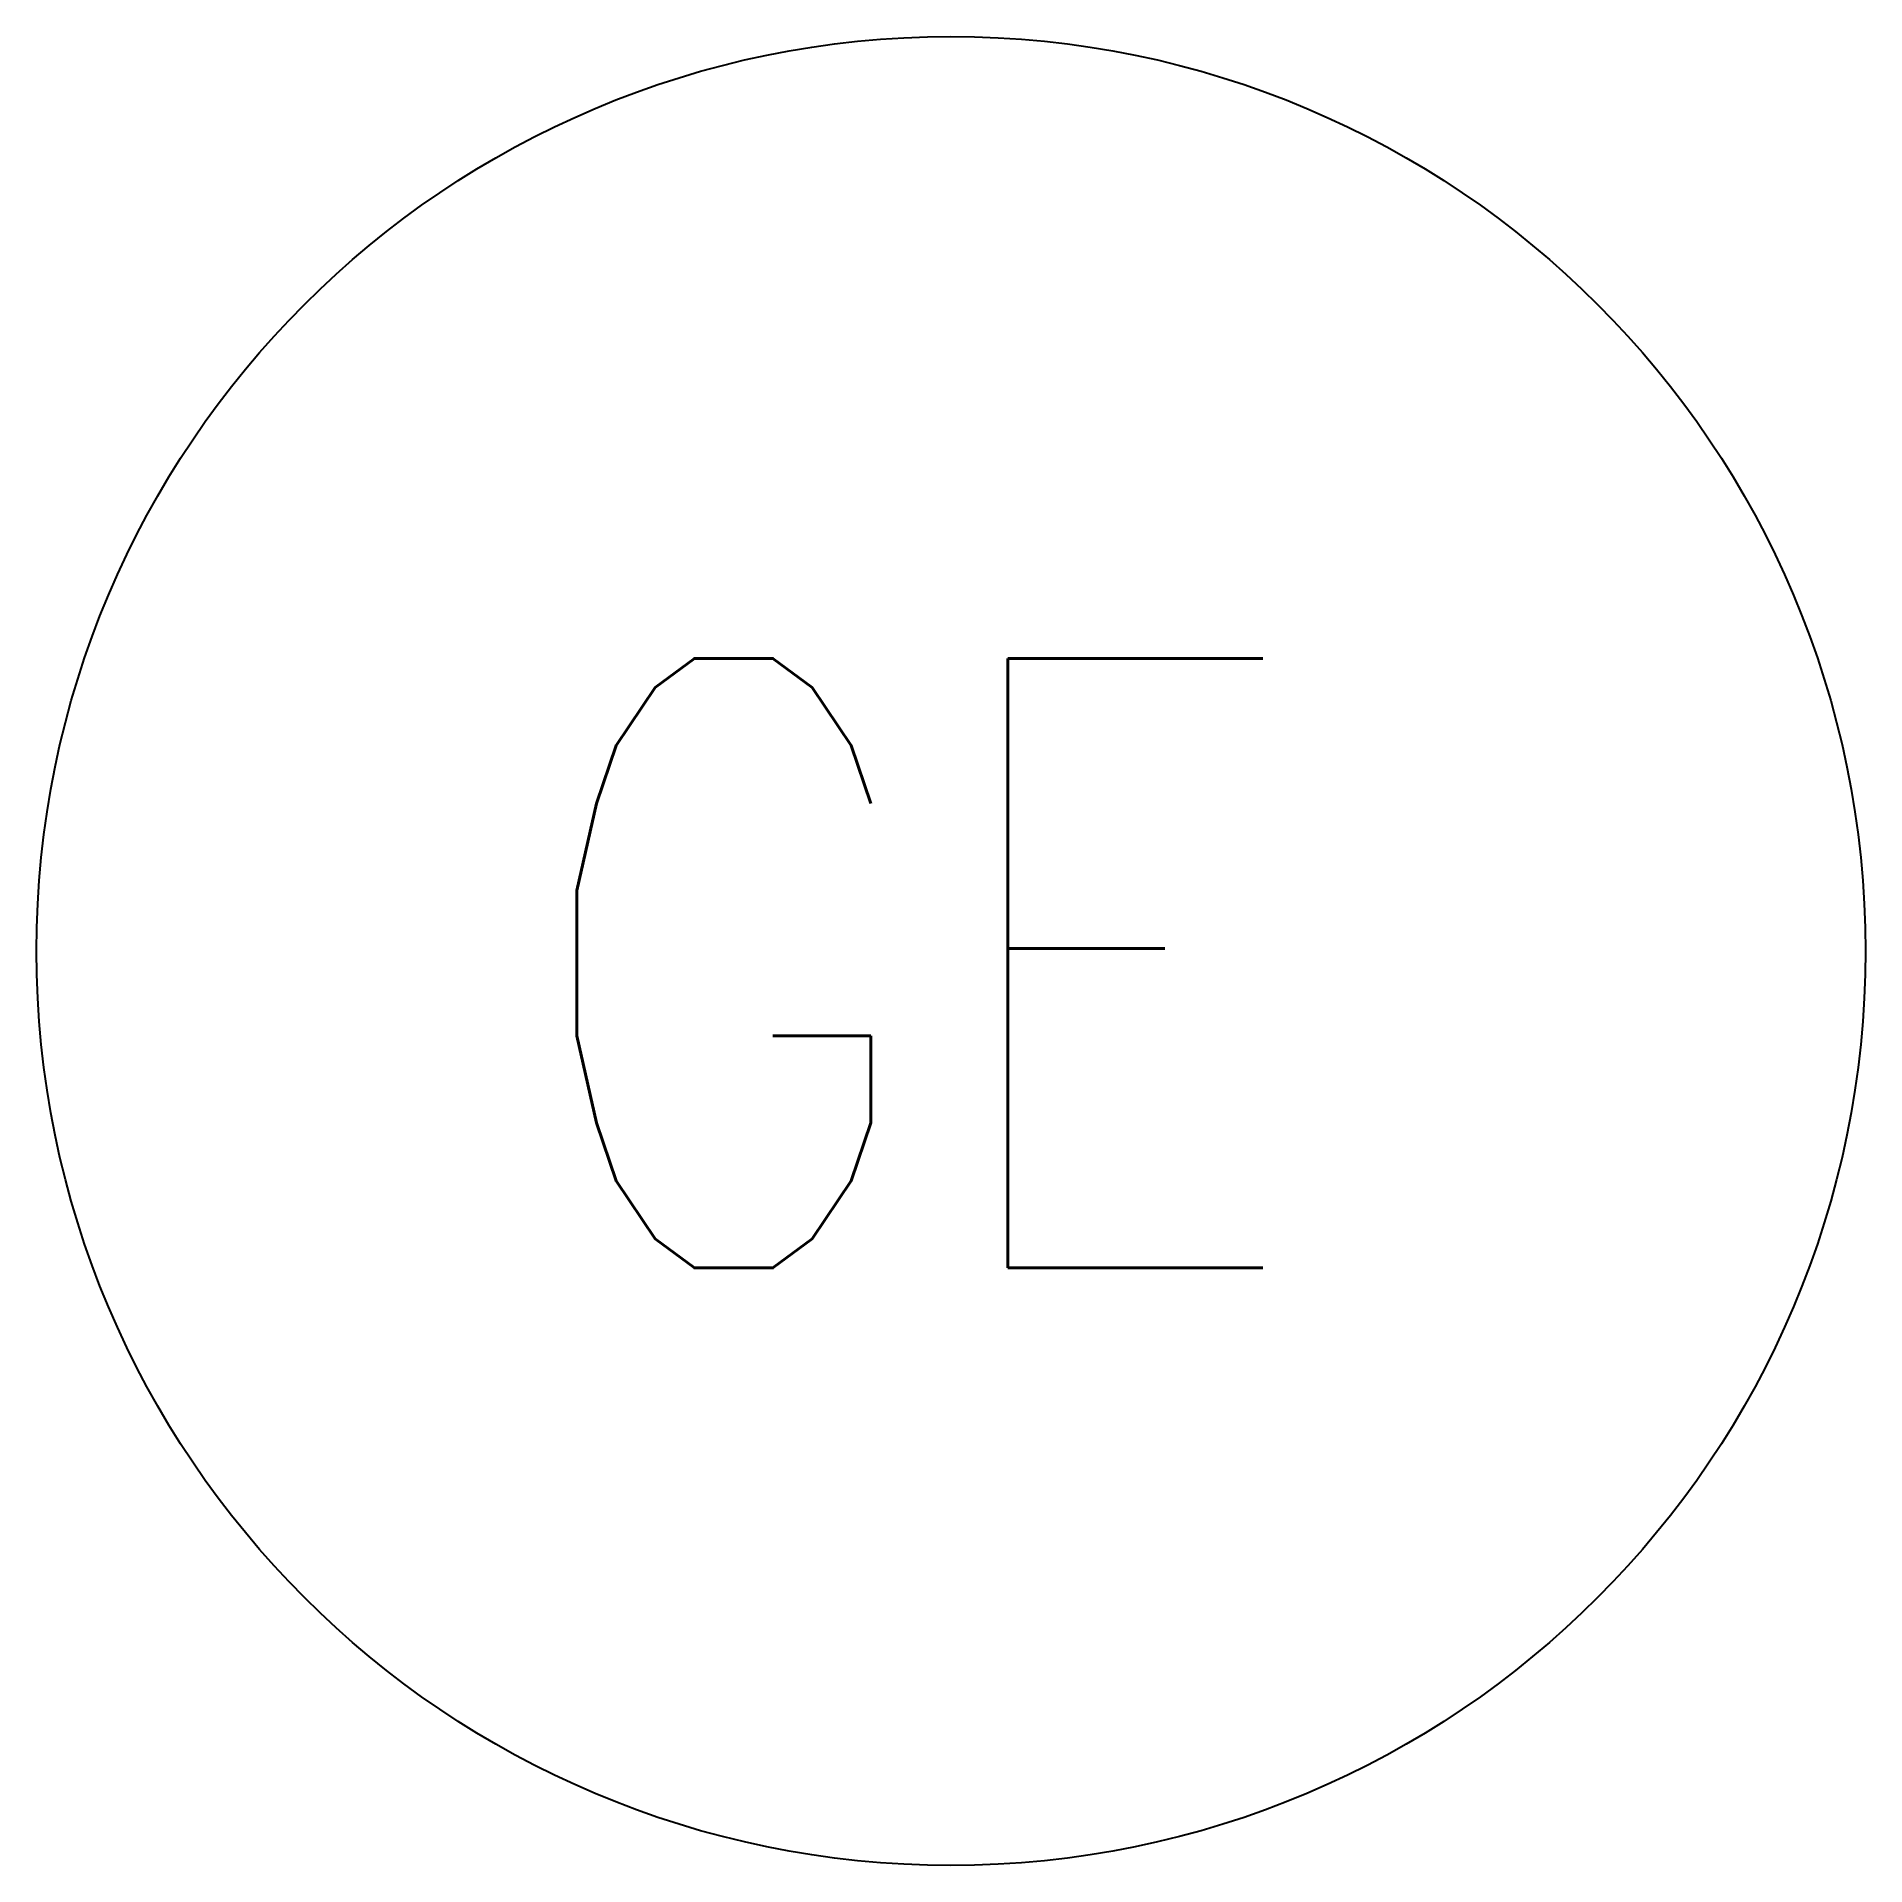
# Model space of a CAD drawing. Header units: millimetres. Extents: x 2656.77 to 2663.57, y 1530.59 to 1537.4.
import ezdxf

# ---------------------------------------------------------------- set-up
doc = ezdxf.new("R2010")
doc.units = ezdxf.units.MM
doc.layers.add('OCJ-ESQ UNI-CORREGIDOS IDO.br$0$01-ELE-APARATOS', color=170, linetype='Continuous')
doc.layers.add('OCJ-ESQ UNI-CORREGIDOS IDO.br$0$TEXTO', color=7, linetype='Continuous')
doc.styles.add('OCJ-ESQ UNI-CORREGIDOS IDO.br$0$Electricidad', font='ROMANS.SHX', dxfattribs={"width": 0.75, "height": 0.175})

# ---------------------------------------------------------------- blocks, each defined once
blk = doc.blocks.new('grupo_electrogeno')
at = {"layer": 'OCJ-ESQ UNI-CORREGIDOS IDO.br$0$01-ELE-APARATOS'}
blk.add_circle((3766.338, 1163.8966), 3.4029, dxfattribs=at)
at = {"layer": 'OCJ-ESQ UNI-CORREGIDOS IDO.br$0$TEXTO', "style": 'OCJ-ESQ UNI-CORREGIDOS IDO.br$0$Electricidad', "width": 0.75}
blk.add_text('GE', height=2.26859, dxfattribs=at).set_placement((3764.7271, 1162.717))

msp = doc.modelspace()

# ---------------------------------------------------------------- block references
msp.add_blockref('grupo_electrogeno', (-1106.167, 370.0982))

doc.saveas('drawing.dxf')
